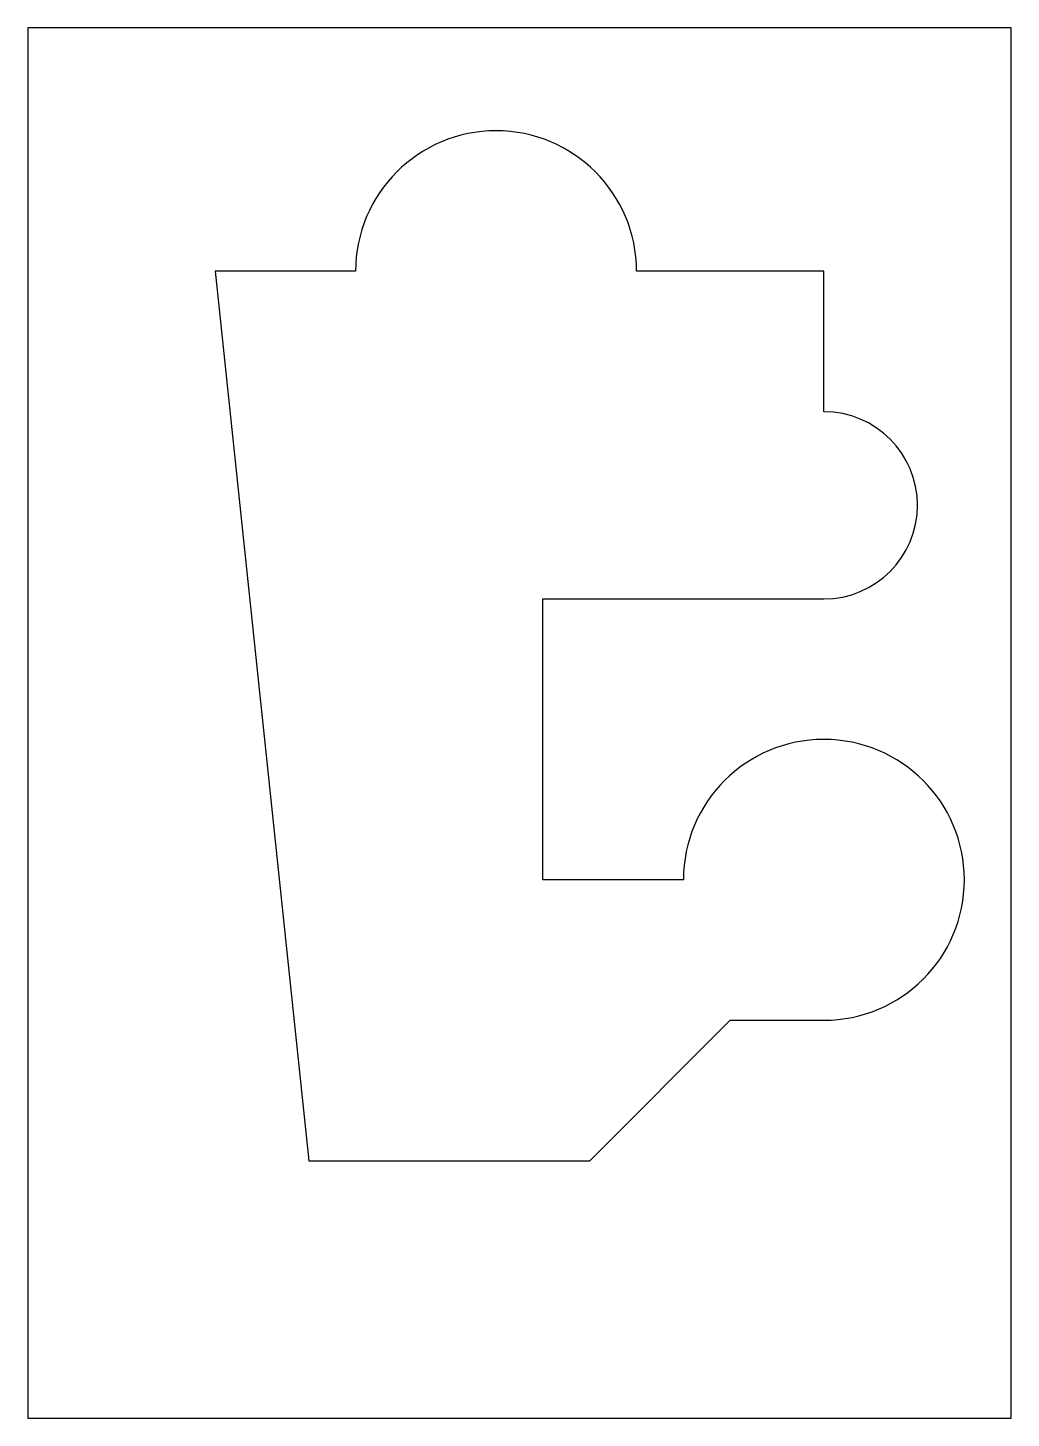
# Model space of a CAD drawing. Header units: millimetres. Extents: x 0 to 210, y 0 to 297.
import ezdxf

# ---------------------------------------------------------------- set-up
doc = ezdxf.new("R2010")
doc.units = ezdxf.units.MM
doc.header["$MEASUREMENT"] = 0

msp = doc.modelspace()

# ---------------------------------------------------------------- linework, layer by layer
for p, q in [((70, 245), (40, 245)), ((40, 245), (60, 55)), ((170, 245), (130, 245)), ((170, 215), (170, 245)), ((110, 115), (110, 175)), ((110, 175), (170, 175)), ((140, 115), (110, 115)), ((120, 55), (150, 85)), ((150, 85), (170, 85)), ((60, 55), (120, 55))]:
    msp.add_line(p, q)
msp.add_lwpolyline([(0, 0), (210, 0), (210, 297), (0, 297)], close=True)
for centre, radius, start, end in [((100, 245), 30, 0, 180), ((170, 195), 20, 270, 90), ((170, 115), 30, 270, 180)]:
    msp.add_arc(centre, radius, start, end)

doc.saveas('drawing.dxf')
